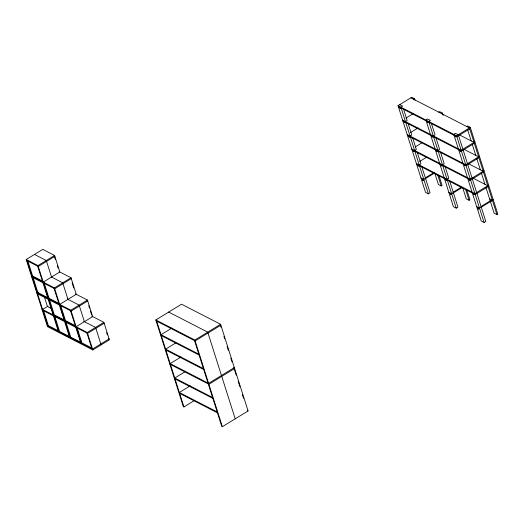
<?xml version="1.0" encoding="UTF-8"?>
<svg xmlns="http://www.w3.org/2000/svg" width="524" height="524" viewBox="0 0 524 524"><rect width="100%" height="100%" fill="white"/><g stroke="black" fill="none" stroke-linecap="round" stroke-linejoin="round"><path stroke-width="0.79" d="M26.2 259.518L42.772 249.372L54.568 255.437L59.815 271.989L43.243 282.135L37.99 265.583L26.2 259.518L47.488 326.629L92.827 349.947L109.405 339.801L103.87 322.345L91.635 316.051M37.99 265.583L54.568 255.437M38.691 292.091L37.309 292.936L32.344 277.281M54.424 287.886L71.002 277.74L76.249 294.292L59.677 304.437L54.424 287.886L31.453 276.069M71.284 278.644L54.712 288.789L31.735 276.973M48.084 306.101L42.562 309.488L37.597 293.833M421.886 166.933L430.086 192.78L428.377 193.834L425.527 192.367L398.03 105.697L411.746 97.3L414.595 98.761L415.08 100.281M413.652 98.46L413.109 98.754L413.652 98.46L414.098 98.938M413.737 99.285L414.595 98.761M70.858 310.188L87.436 300.042L92.683 316.594L76.111 326.74L70.858 310.188L36.7 292.621M406.002 118.07L413.443 113.512M405.465 121.607L407.174 120.553L403.316 108.389M438.745 112.149L439.603 111.625L442.453 113.092L443.173 115.372M410.58 132.513L418.028 127.954M441.594 113.616L442.453 113.092M41.953 309.173L87.292 332.491L103.87 322.345M104.152 323.249L87.58 333.395L42.241 310.077M410.043 136.05L411.759 135.002L408.144 123.599M415.165 146.962L421.931 142.816M433.315 135.932L435.031 134.884L431.416 123.481M414.628 150.493L416.338 149.445L412.48 137.281M466.602 126.481L467.46 125.957L470.303 127.417L497.8 214.093L496.942 214.617L494.099 213.15L485.899 187.304M194.083 400.722L183.931 406.938L183.321 406.624L155.825 319.948L181.54 304.202L220.578 324.284L248.075 410.954L222.353 426.7L221.744 426.385L208.283 383.954M398.03 105.697L456.587 135.814L470.303 127.417M469.733 128.845L456.876 136.718L398.319 106.601M419.744 161.405L426.516 157.259M437.9 150.381L439.616 149.327L435.994 137.923M419.207 164.942L420.923 163.894L417.307 152.491M474.888 141.866L461.172 150.264L402.615 120.14M171.846 328.076L161.019 334.712L198.832 354.159M474.318 143.288L461.461 151.161L402.904 121.044M442.479 164.824L444.195 163.776L440.579 152.373M425.311 177.865L433.538 172.828M425.508 178.337L423.792 179.385L420.942 177.924M424.99 178.913L434.593 173.031M479.473 156.309L465.751 164.706L407.2 134.589M175.75 342.938L165.597 349.154L203.417 368.608M478.897 157.737L466.039 165.61L407.482 135.487M447.064 179.267L448.78 178.219L444.922 166.056M434.769 173.09L438.385 184.494L441.234 185.961L442.092 185.437L438.955 175.553M155.825 319.948L194.863 340.03L220.578 324.284M484.052 170.752L470.336 179.149L411.779 149.032M181.009 356.968L170.182 363.597L156.722 321.166M483.482 172.18L470.624 180.053L412.067 149.936M453.162 192.197L461.395 187.153M453.358 192.662L451.649 193.716L448.799 192.249M452.847 193.238L462.45 187.363M488.637 185.201L474.921 193.598L416.364 163.475M184.913 371.83L174.761 378.046L212.58 397.5M488.067 186.629L475.203 194.502L416.646 164.379M456.227 208.159L428.737 121.489L430.446 120.435L427.604 118.974L425.888 120.022L453.384 206.698L456.227 208.159L457.943 207.111L449.743 181.258M462.862 188.182L466.242 198.825L469.085 200.286L469.943 199.762L466.812 189.878M481.019 206.522L491.99 199.801M481.215 206.993L479.499 208.041L476.657 206.58M493.215 199.644L492.364 200.168L489.514 198.707M481.386 207.15L491.676 200.849M190.173 385.861L179.346 392.489L217.165 411.943M484.084 222.49L485.8 221.436L458.304 134.766L455.454 133.299L453.745 134.354L481.235 221.023L484.084 222.49L456.587 135.814M410.895 97.824L469.452 127.941L496.942 214.617M459.574 134.95L474.03 142.39M399.746 104.643L402.596 106.11L400.88 107.158L428.377 193.834M464.153 149.399L478.615 156.833M468.738 163.842L483.194 171.276M472.596 177.918L487.779 185.725M168.682 312.075L207.72 332.157L235.217 418.827M34.486 254.441L46.282 260.507L51.529 277.058M156.113 320.852L195.151 340.934L220.866 325.188L220.257 324.873L220.99 327.186M59.205 271.674L71.002 277.74M26.488 260.421L38.278 266.487L54.856 256.334L54.241 256.026L55.426 259.747M233.717 367.304L234.326 367.619L208.611 383.365L169.573 363.283M51.228 276.901L62.716 282.809L67.963 299.361M161.3 335.609L199.12 355.062M75.639 293.977L87.436 300.042M87.108 300.632L87.718 300.946L71.146 311.092L36.988 293.525M42.503 281.106L32.632 276.03L27.667 260.382M67.354 299.053L79.144 305.119L84.397 321.671M165.885 350.058L203.705 369.512M47.75 297.658L37.885 292.582L33.156 277.681M58.93 303.409L49.066 298.333L44.101 282.685M169.855 364.187L208.893 384.269L234.614 368.523L234.005 368.208L236.206 375.151M83.788 321.356L95.578 327.421L101.119 344.877M51.647 308.688L47.422 306.514L44.344 296.826M108.507 338.583L109.116 338.897L92.545 349.043L47.199 325.725M247.466 410.646L248.075 410.954M64.891 320.328L54.319 314.885L49.354 299.237M75.364 325.718L65.5 320.642L60.535 304.988M175.049 378.95L212.868 398.397M58.249 330.762L48.385 325.686L43.656 310.784M69.437 336.513L59.566 331.437L54.837 316.535M80.617 342.27L70.747 337.194L66.024 322.286M91.798 348.021L81.934 342.945L77.205 328.037M179.634 393.393L217.453 412.846M469.36 127.116L469.805 127.594M469.072 127.286L469.524 127.771M467.565 129.52L471.187 140.923M472.393 144.722L475.766 155.373M476.729 158.412L480.351 169.815M481.314 172.855L484.929 184.258M465.712 189.642L469.085 200.286M437.612 174.558L441.234 185.961M223.925 336.447L224.665 338.759M227.108 346.475L228.333 350.333M230.783 358.049L232.008 361.907M238.165 381.328L239.881 386.725M242.324 394.441L243.549 398.299M194.863 340.03L222.353 426.7M194.542 340.62L208.002 383.051M170.47 364.501L183.931 406.938M106.614 332.622L107.328 334.856M88.766 305.846L89.473 308.086M90.416 311.066L91.602 314.793M72.096 282.796L73.746 288.017M87.292 332.491L92.827 349.947M86.971 333.081L91.936 348.735M57.319 265.714L58.026 267.947M77.303 329.963L78.482 333.69M80.375 339.65L81.082 341.884M76.399 327.644L81.358 343.292M70.537 310.778L75.502 326.426M75.784 327.33L80.748 342.978M62.055 311.38L62.762 313.621M68.958 333.153L69.666 335.386M59.965 305.341L64.93 320.989M65.212 321.893L70.177 337.541M54.103 288.475L59.068 304.123M59.356 305.027L64.314 320.675M64.603 321.579L69.568 337.227M54.699 317.714L55.413 319.948M43.531 283.039L48.496 298.687M48.778 299.59L53.743 315.238M54.031 316.142L58.996 331.79M37.669 266.172L42.634 281.82M42.922 282.724L47.887 298.372M48.169 299.276L53.134 314.924M53.422 315.828L58.387 331.476M27.097 260.729L32.062 276.384M42.85 310.391L47.815 326.039M399.412 107.06L400.205 108.258L399.412 107.06M399.629 107.341L400.022 107.944L399.655 107.322M403.997 121.503L404.79 122.701L403.997 121.503M404.207 121.791L404.607 122.387L404.207 121.791M408.582 135.952L409.368 137.15L408.582 135.952M408.792 136.233L409.185 136.836L408.818 136.207M413.161 150.395L413.953 151.593L413.161 150.395M413.371 150.683L413.77 151.279L413.403 150.657M427.27 121.385L428.062 122.583L427.27 121.385M427.479 121.673L427.879 122.275L427.505 121.647M417.746 164.837L418.538 166.036L417.746 164.837M417.956 165.126L418.349 165.728L417.956 165.126M431.855 135.834L432.641 137.033L431.855 135.834M432.064 136.116L432.457 136.718L432.064 136.116M422.324 179.287L423.117 180.485L422.324 179.287M422.541 179.575L422.934 180.171L422.567 179.549M436.433 150.277L437.226 151.475L436.492 150.224M436.649 150.565L437.042 151.161L436.675 150.539M441.018 164.719L441.811 165.925L441.018 164.719M441.228 165.008L441.627 165.61L441.254 164.981M455.127 135.716L455.919 136.915L455.127 135.716M455.336 135.998L455.729 136.6L455.336 135.998M445.596 179.169L446.389 180.367L445.596 179.169M445.813 179.457L446.206 180.053L445.813 179.457M459.705 150.159L460.498 151.357L459.705 150.159M459.921 150.447L460.314 151.043L459.921 150.447M450.181 193.611L450.974 194.81L450.181 193.611M450.391 193.9L450.791 194.502L450.417 193.873M464.29 164.602L465.083 165.807L464.343 164.549M464.5 164.89L464.899 165.492L464.5 164.89M468.875 179.051L469.661 180.249L468.875 179.051M469.085 179.339L469.478 179.935L469.085 179.339M473.454 193.494L474.246 194.692L473.506 193.441M473.663 193.782L474.063 194.384L473.663 193.782M478.039 207.943L478.831 209.142L478.039 207.943M478.248 208.225L478.641 208.827L478.248 208.225M491.106 200.358L491.505 200.954L491.106 200.358"/></g></svg>
